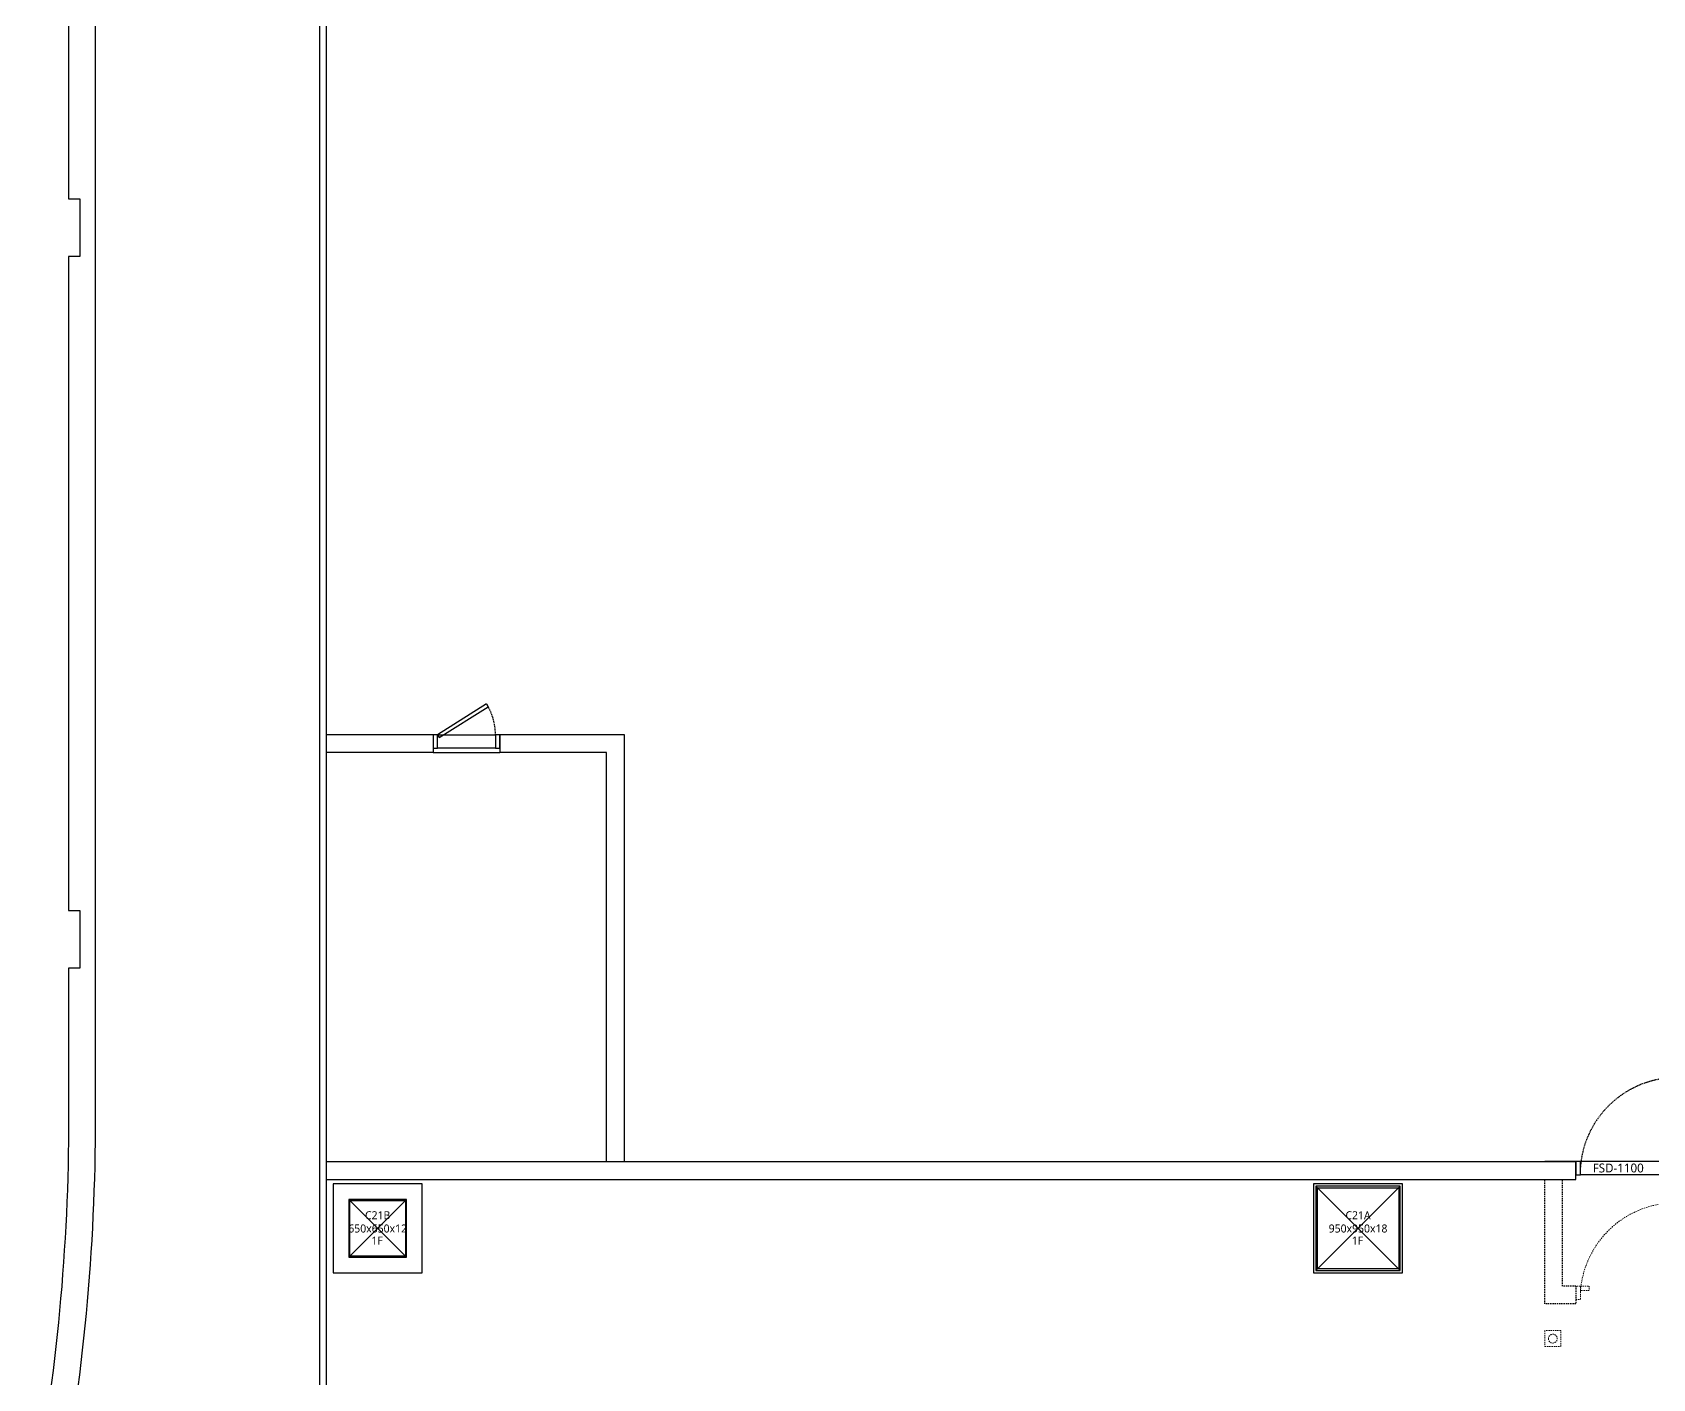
# Model space of a CAD drawing. Header units: millimetres. Extents: x -27104 to 125781, y -3376 to 46996.
# Drawn here: x 56635.8 to 56992.3, y 18153 to 18449.1 of the extents above; entities that cross this region are included whole.
import ezdxf
from ezdxf.enums import TextEntityAlignment as Align

# ---------------------------------------------------------------- set-up
doc = ezdxf.new("R2010")
doc.units = ezdxf.units.MM
doc.header["$LTSCALE"] = 100
doc.header["$MEASUREMENT"] = 0
doc.header["$PDSIZE"] = -10
for name, pattern in [('-HID', [2.5, 1.5, -1]), ('A0-000 XR 평면도$0$HID', [2.5, 1.5, -1]), ('HID', [2.5, 1.5, -1])]:
    doc.linetypes.add(name, pattern=pattern)
doc.layers.get('0').update_dxf_attribs({"linetype": 'CONTINUOUS'})
doc.layers.get('Defpoints').update_dxf_attribs({"color": 171, "linetype": 'CONTINUOUS'})
doc.layers.add('#프레임 라인', color=189, linetype='CONTINUOUS', plot=False)
for name, color, linetype in [('A0-000 XR 평면도$0$DOOR', 4, 'CONTINUOUS'), ('A0-000 XR 평면도$0$DOOR(OPEN ELE)', 5, 'CONTINUOUS'), ('DOOR', 4, 'CONTINUOUS'), ('DOOR ELE', 253, 'CONTINUOUS'), ('DOOR(OPEN ELE)', 5, 'CONTINUOUS'), ('ELE9', 9, 'CONTINUOUS'), ('FIN(패널-200글라스울64k)', 4, 'CONTINUOUS'), ('FIN(패널-T150 방열)', 9, 'CONTINUOUS'), ('STEEL', 5, 'CONTINUOUS'), ('단열패널-방열문(저온공사분)', 251, 'CONTINUOUS')]:
    doc.layers.add(name, color=color, linetype=linetype)
doc.styles.add('TE', font='malgun_0.ttf')
doc.styles.add('나눔바른고딕', font='NanumBarunGothic.ttf')

# ---------------------------------------------------------------- blocks, each defined once
blk = doc.blocks.new('*U431')
at = {"color": 0, "linetype": 'ByBlock'}
for p, q in [((325, 325), (-325, 325)), ((-325, 325), (-325, -325)), ((-313, 313), (313, 313)), ((-313, -313), (-313, 313)), ((313, 313), (313, -313)), ((325, -325), (325, 325)), ((-325, -325), (325, -325)), ((313, -313), (-313, -313))]:
    blk.add_line(p, q, dxfattribs=at)
at = {"layer": 'Defpoints'}
blk.add_point((0, 0), dxfattribs=at)
blk = doc.blocks.new('C21B-1F')
at = {"layer": '#프레임 라인', "ltscale": 0.1}
blk.add_lwpolyline([(-500, -500), (500, -500), (500, 500), (-500, 500)], close=True, dxfattribs=at)
at = {"layer": 'Defpoints', "ltscale": 10000}
for p, q in [((-325, -325), (325, 325)), ((325, -325), (-325, 325))]:
    blk.add_line(p, q, dxfattribs=at)
at = {"ltscale": 0.1}
blk.add_blockref('*U431', (0, 0), dxfattribs=at)
at = {"layer": 'Defpoints', "style": 'TE'}
for s, p in [('C21B', (0, 102)), ('650x650x12', (0, -47)), ('1F', (-6, -182))]:
    blk.add_text(s, height=90, dxfattribs=at).set_placement(p, align=Align.CENTER)
blk = doc.blocks.new('*U373')
at = {"color": 0, "linetype": 'ByBlock'}
for p, q in [((475, 475), (-475, 475)), ((-475, 475), (-475, -475)), ((-457, 457), (457, 457)), ((-457, -457), (-457, 457)), ((457, 457), (457, -457)), ((475, -475), (475, 475)), ((-475, -475), (475, -475)), ((457, -457), (-457, -457))]:
    blk.add_line(p, q, dxfattribs=at)
at = {"layer": 'Defpoints'}
blk.add_point((0, 0), dxfattribs=at)
blk = doc.blocks.new('C21A-1F')
at = {"layer": '#프레임 라인', "ltscale": 0.1}
blk.add_lwpolyline([(-500, -500), (500, -500), (500, 500), (-500, 500)], close=True, dxfattribs=at)
at = {"layer": 'Defpoints', "ltscale": 10000}
for p, q in [((-475, -475), (475, 475)), ((475, -475), (-475, 475))]:
    blk.add_line(p, q, dxfattribs=at)
at = {"ltscale": 0.1}
blk.add_blockref('*U373', (0, 0), dxfattribs=at)
at = {"layer": 'Defpoints', "style": 'TE'}
for s, p in [('C21A', (0, 102)), ('950x950x18', (0, -47)), ('1F', (-6, -182))]:
    blk.add_text(s, height=90, dxfattribs=at).set_placement(p, align=Align.CENTER)
blk = doc.blocks.new('A$C48EA7C17')
at = {"layer": 'DOOR'}
for points in [[(965, 1088), (1000, 1088), (1000, 88), (965, 88)], [(-50, 0), (0, 0), (0, 150), (-50, 150)], [(1050, 0), (1000, 0), (1000, 150), (1050, 150)]]:
    blk.add_lwpolyline(points, close=True, dxfattribs=at)
at = {"layer": 'DOOR ELE', "ltscale": 0.1}
for points in [[(965, 150), (0, 150)], [(1000, 0), (0, 0)]]:
    blk.add_lwpolyline(points, dxfattribs=at)
at = {"layer": 'DOOR(OPEN ELE)', "linetype": 'HID', "ltscale": 0.05}
blk.add_arc((1084, 7), 1087, 96.2785, 175.7623, dxfattribs=at)
at = {"layer": 'Defpoints', "style": '나눔바른고딕'}
blk.add_text('FSD-1100', height=100, dxfattribs=at).set_placement((139, 28))
blk = doc.blocks.new('A$C236D454C')
at = {"layer": 'FIN(패널-200글라스울64k)', "ltscale": 1000}
for points in [[(0, 1112), (350, 1112)], [(350, 1112), (350, 912)], [(1450, 1112), (1450, 912)], [(1450, 1112), (1800, 1112)], [(350, 912), (0, 912)], [(1450, 912), (1800, 912)]]:
    blk.add_lwpolyline(points, dxfattribs=at)
at = {"layer": 'FIN(패널-T150 방열)', "linetype": '-HID', "ltscale": 0.1}
for points in [[(350, 2512), (0, 2512), (0, 1112)], [(350, 2312), (350, 2512)], [(1800, 1112), (1800, 2512), (1450, 2512)], [(1450, 2312), (1450, 2512)], [(350, 2312), (200, 2312), (200, 1112)], [(1600, 1112), (1600, 2312), (1450, 2312)]]:
    blk.add_lwpolyline(points, dxfattribs=at)
at = {"layer": 'STEEL', "linetype": '-HID', "lineweight": 0, "ltscale": 0.1}
for p, q in [((0, 2992), (180, 2992)), ((0, 2812), (0, 2992)), ((180, 2992), (180, 2812)), ((1620, 2992), (1800, 2992)), ((1620, 2812), (1620, 2992)), ((1800, 2992), (1800, 2812)), ((180, 2812), (0, 2812)), ((1800, 2812), (1620, 2812))]:
    blk.add_line(p, q, dxfattribs=at)
for centre in [(90, 2902), (1710, 2902)]:
    blk.add_circle(centre, 50, dxfattribs=at)
at = {"layer": '단열패널-방열문(저온공사분)', "linetype": '-HID', "lineweight": 0, "ltscale": 0.1}
for points in [[(350, 2462), (400, 2462), (400, 2312), (350, 2312)], [(1450, 2462), (1400, 2462), (1400, 2312), (1450, 2312)], [(500, 2312), (500, 2362), (400, 2362), (400, 2312)], [(1400, 2312), (1400, 2362), (1300, 2362), (1300, 2312)], [(1300, 1475), (1400, 1475), (1400, 2312), (1300, 2312)], [(1450, 1375), (1450, 1525), (1400, 1525), (1400, 1375)]]:
    blk.add_lwpolyline(points, close=True, dxfattribs=at)
blk.add_arc((1474, 2451), 1076, 184.0279, 268.0719, dxfattribs=at)
at = {"ltscale": 0.1, "xscale": -1, "rotation": 180}
blk.add_blockref('A$C48EA7C17', (400, 1062), dxfattribs=at)
blk = doc.blocks.new('A0-000 XR 평면도$0$A$C60820D4B')
at = {"layer": 'A0-000 XR 평면도$0$DOOR'}
for points in [[(500, 700), (500, 750), (350, 750), (350, 700)], [(500, 0), (500, 50), (350, 50), (350, 0)]]:
    blk.add_lwpolyline(points, close=True, dxfattribs=at)
for points in [[(4, 600), (350, 50), (380, 68), (35, 617)], [(4, 600), (35, 617)]]:
    blk.add_lwpolyline(points, dxfattribs=at)
at = {"layer": 'A0-000 XR 평면도$0$DOOR(OPEN ELE)'}
for p, q in [((350, 50), (350, 700)), ((500, 700), (500, 50))]:
    blk.add_line(p, q, dxfattribs=at)
at = {"layer": 'A0-000 XR 평면도$0$DOOR(OPEN ELE)', "linetype": 'A0-000 XR 평면도$0$HID', "ltscale": 0.05}
blk.add_arc((350, 50), 650, 90, 122.1801, dxfattribs=at)
blk = doc.blocks.new('ggtyu')
at = {"layer": 'ELE9', "color": 253, "ltscale": 0.1}
for points in [[(56509.61, 17150.14), (56509.61, 18908.92)], [(56511.08, 17150.14), (56511.08, 18907.46)], [(56534.55, 18458.47), (56511.08, 18458.47)], [(56534.55, 18458.47), (56534.55, 18454.55)], [(56576.61, 18364.56), (56576.61, 18458.47), (56549.23, 18458.47)], [(56549.23, 18458.47), (56549.23, 18454.55)], [(56534.55, 18454.55), (56511.08, 18454.55)], [(56534.55, 18454.55), (56549.23, 18454.55)], [(56572.7, 18364.56), (56572.7, 18454.55), (56549.23, 18454.55)], [(56511.08, 18364.56), (56785.95, 18364.56)], [(56511.08, 18360.65), (56785.95, 18360.65)]]:
    blk.add_lwpolyline(points, dxfattribs=at)
for points in [[(56454.34, 18864.42), (56454.34, 18732.85), (56456.79, 18732.85), (56456.79, 18720.13), (56454.34, 18720.13), (56454.34, 18576.34), (56456.79, 18576.34), (56456.79, 18563.62), (56454.34, 18563.62), (56454.34, 18419.83), (56456.79, 18419.83), (56456.79, 18407.11), (56454.34, 18407.11), (56454.34, 18374.34, -0.046938), (56446.38, 18289.69)], [(56460.21, 18864.42), (56460.21, 18374.34, -0.047103), (56452.09, 18288.3, -0.047103)]]:
    blk.add_lwpolyline(points, format="xyb", dxfattribs=at)
at = {"layer": 'ELE9', "color": 253, "xscale": 0.01956378461538462, "yscale": 0.01956378461538462, "zscale": 0.01956378461538462, "rotation": 270}
blk.add_blockref('A0-000 XR 평면도$0$A$C60820D4B', (56534.55, 18465.31), dxfattribs=at)
at = {"layer": 'ELE9', "color": 253, "ltscale": 0.1, "xscale": -0.01956378461538462, "yscale": 0.01956378461538462, "zscale": 0.01956378461538462, "rotation": 180}
blk.add_blockref('A$C236D454C', (56779.1, 18382.41), dxfattribs=at)
at = {"layer": 'ELE9', "color": 253, "ltscale": 0.1, "xscale": 0.01956378461538462, "yscale": 0.01956378461538462, "zscale": 0.01956378461538462}
for name, p in [('C21B-1F', (56522.33, 18349.89)), ('C21A-1F', (56738.02, 18349.89))]:
    blk.add_blockref(name, p, dxfattribs=at)

msp = doc.modelspace()

# ---------------------------------------------------------------- block references
msp.add_blockref('ggtyu', (189.46, -163.8))

doc.saveas('drawing.dxf')
